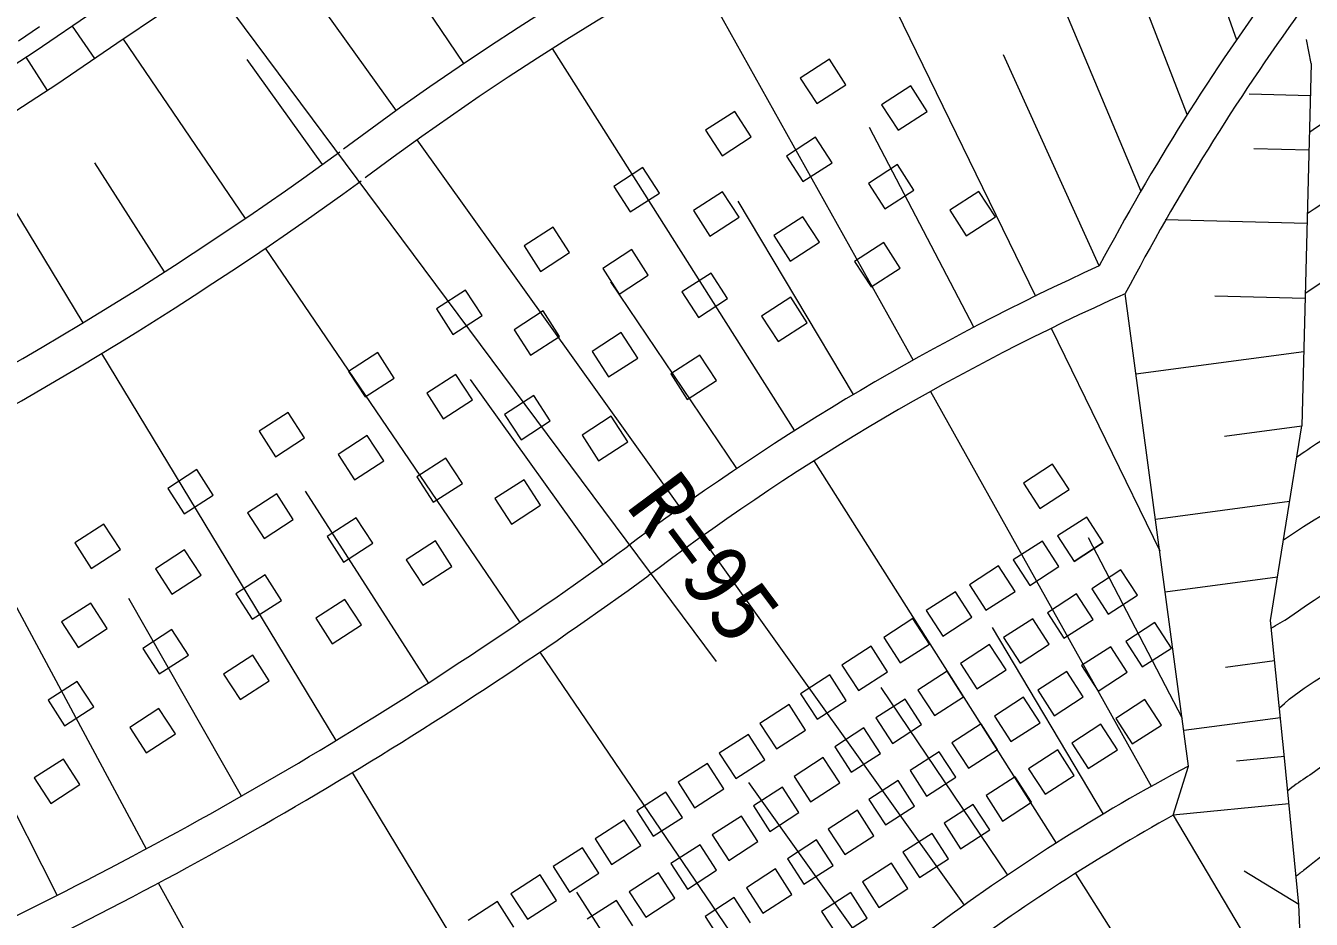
# Model space of a CAD drawing. Units: millimetres, scale not verified. Extents: x 40000 to 680000, y 20000 to 380000.
# Drawn here: x 309686 to 345498, y 262821 to 287704 of the extents above; entities that cross this region are included whole.
import ezdxf
from ezdxf.enums import TextEntityAlignment as Align

# ---------------------------------------------------------------- set-up
doc = ezdxf.new("R2010")
doc.units = ezdxf.units.MM
doc.header["$LTSCALE"] = 1000
doc.linetypes.add('CHAIN', pattern=[18.5, 12, -1.5, 3.5, -1.5])
for name, color, linetype, lineweight in [('M-BGD', 7, 'Continuous', 13), ('M-BMK', 2, 'CHAIN', 13), ('M-STR-HTXT', 7, 'Continuous', 13)]:
    doc.layers.add(name, color=color, linetype=linetype, lineweight=lineweight)
doc.styles.add('ＭＳ ゴシック', font='')
doc.styles.get('ＭＳ ゴシック').set_extended_font_data('MS Gothic')

msp = doc.modelspace()

# ---------------------------------------------------------------- linework, layer by layer
at = {"layer": 'M-BGD'}
for p, q in [((340667, 295025), (343416, 287314)), ((336429, 293379), (340753, 283099)), ((332289, 291501), (337814, 280176)), ((342044, 285232), (340011, 290472)), ((316491, 290246), (320003, 285338)), ((321893, 286651), (319916, 289584)), ((328260, 289394), (334407, 278395)), ((310072, 287673), (309487, 287278)), ((312398, 287330), (315797, 282333)), ((345498, 286651), (345368, 287316)), ((324355, 287066), (331105, 276427)), ((339593, 281014), (336927, 286895)), ((317956, 283843), (315857, 286763)), ((332073, 286771), (331261, 286246)), ((332532, 286062), (332073, 286771)), ((345498, 286651), (345232, 276559)), ((331261, 286246), (331720, 285537)), ((331720, 285537), (332532, 286062)), ((334341, 286026), (333529, 285501)), ((334800, 285316), (334341, 286026)), ((345475, 285749), (343771, 285794)), ((333529, 285501), (333988, 284791)), ((329440, 285319), (328627, 284794)), ((329898, 284609), (329440, 285319)), ((333988, 284791), (334800, 285316)), ((328627, 284794), (329086, 284084)), ((336098, 279309), (333192, 284867)), ((308166, 284557), (311275, 279427)), ((320585, 284525), (327917, 274278)), ((329086, 284084), (329898, 284609)), ((331691, 284599), (330879, 284074)), ((332150, 283890), (331691, 284599)), ((330879, 284074), (331338, 283365)), ((345435, 284235), (343897, 284275)), ((313555, 280851), (311607, 283883)), ((326880, 283753), (326067, 283228)), ((327338, 283044), (326880, 283753)), ((331338, 283365), (332150, 283890)), ((333971, 283835), (333159, 283310)), ((334430, 283126), (333971, 283835)), ((333159, 283310), (333618, 282601)), ((326067, 283228), (326526, 282519)), ((326526, 282519), (327338, 283044)), ((329101, 283080), (328289, 282555)), ((329560, 282370), (329101, 283080)), ((333618, 282601), (334430, 283126)), ((336239, 283090), (335427, 282565)), ((336698, 282380), (336239, 283090)), ((332742, 277434), (329532, 282821)), ((335427, 282565), (335886, 281855)), ((328289, 282555), (328748, 281845)), ((328748, 281845), (329560, 282370)), ((331338, 282383), (330525, 281858)), ((331796, 281674), (331338, 282383)), ((335886, 281855), (336698, 282380)), ((345381, 282192), (341432, 282296)), ((324379, 282095), (323567, 281570)), ((324838, 281385), (324379, 282095)), ((330525, 281858), (330984, 281149)), ((316360, 281506), (323447, 271088)), ((323567, 281570), (324026, 280860)), ((330984, 281149), (331796, 281674)), ((333589, 281663), (332777, 281138)), ((334048, 280954), (333589, 281663)), ((324026, 280860), (324838, 281385)), ((326571, 281468), (325759, 280943)), ((327030, 280758), (326571, 281468)), ((332777, 281138), (333236, 280429)), ((325759, 280943), (326218, 280233)), ((328778, 280817), (327965, 280292)), ((329236, 280108), (328778, 280817)), ((333236, 280429), (334048, 280954)), ((329496, 275375), (325990, 280574)), ((326218, 280233), (327030, 280758)), ((321939, 280343), (321127, 279818)), ((322398, 279634), (321939, 280343)), ((327965, 280292), (328424, 279583)), ((328424, 279583), (329236, 280108)), ((330999, 280144), (330187, 279619)), ((331458, 279434), (330999, 280144)), ((342077, 267088), (340317, 280243)), ((345326, 280110), (342807, 280177)), ((321127, 279818), (321586, 279109)), ((324101, 279763), (323289, 279238)), ((324560, 279053), (324101, 279763)), ((321586, 279109), (322398, 279634)), ((330187, 279619), (330646, 278909)), ((330646, 278909), (331458, 279434)), ((323289, 279238), (323748, 278528)), ((323748, 278528), (324560, 279053)), ((326277, 279159), (325465, 278634)), ((326736, 278449), (326277, 279159)), ((338252, 279278), (341275, 273082)), ((325465, 278634), (325924, 277924)), ((340615, 278009), (345287, 278634)), ((311794, 278572), (318325, 267797)), ((319493, 278602), (318680, 278077)), ((319951, 277893), (319493, 278602)), ((325924, 277924), (326736, 278449)), ((328469, 278532), (327657, 278007)), ((328928, 277822), (328469, 278532)), ((318680, 278077), (319139, 277368)), ((321672, 277995), (320860, 277470)), ((322130, 277285), (321672, 277995)), ((327657, 278007), (328116, 277297)), ((319139, 277368), (319951, 277893)), ((325763, 272706), (322077, 277849)), ((328116, 277297), (328928, 277822)), ((320860, 277470), (321318, 276760)), ((321318, 276760), (322130, 277285)), ((323837, 277407), (323025, 276882)), ((324296, 276698), (323837, 277407)), ((334895, 277522), (341042, 266524)), ((316997, 276937), (316185, 276412)), ((317456, 276227), (316997, 276937)), ((323025, 276882), (323484, 276173)), ((323484, 276173), (324296, 276698)), ((325999, 276827), (325187, 276302)), ((326458, 276117), (325999, 276827)), ((343085, 276272), (345232, 276559)), ((344362, 271143), (345232, 276559)), ((316185, 276412), (316643, 275703)), ((316643, 275703), (317456, 276227)), ((319200, 276293), (318387, 275768)), ((319658, 275583), (319200, 276293)), ((325187, 276302), (325646, 275592)), ((325646, 275592), (326458, 276117)), ((307080, 275882), (313037, 264779)), ((318387, 275768), (318846, 275058)), ((318846, 275058), (319658, 275583)), ((321391, 275666), (320578, 275141)), ((321849, 274957), (321391, 275666)), ((331640, 275583), (338390, 264943)), ((338292, 275494), (337480, 274969)), ((338750, 274785), (338292, 275494)), ((314454, 275345), (313642, 274820)), ((314912, 274635), (314454, 275345)), ((320578, 275141), (321037, 274432)), ((323570, 275059), (322758, 274534)), ((324028, 274349), (323570, 275059)), ((313642, 274820), (314100, 274110)), ((320907, 269409), (317481, 274741)), ((321037, 274432), (321849, 274957)), ((337480, 274969), (337938, 274260)), ((337938, 274260), (338750, 274785)), ((314100, 274110), (314912, 274635)), ((316680, 274664), (315868, 274139)), ((317139, 273954), (316680, 274664)), ((322758, 274534), (323216, 273824)), ((323216, 273824), (324028, 274349)), ((341158, 273960), (344895, 274460)), ((315868, 274139), (316327, 273429)), ((318895, 274001), (318083, 273476)), ((319354, 273292), (318895, 274001)), ((339244, 274021), (338432, 273496)), ((339703, 273311), (339244, 274021)), ((311863, 273826), (311051, 273301)), ((312322, 273116), (311863, 273826)), ((316327, 273429), (317139, 273954)), ((311051, 273301), (311510, 272591)), ((318083, 273476), (318541, 272767)), ((318541, 272767), (319354, 273292)), ((321098, 273357), (320285, 272832)), ((321556, 272647), (321098, 273357)), ((326695, 273383), (326439, 273194)), ((328499, 273465), (335831, 263218)), ((338008, 273354), (337196, 272829)), ((338466, 272645), (338008, 273354)), ((338432, 273496), (338891, 272786)), ((338891, 272786), (339703, 273311)), ((339704, 273310), (338892, 272785)), ((339281, 273452), (341898, 268426)), ((311510, 272591), (312322, 273116)), ((314114, 273108), (313301, 272583)), ((314572, 272399), (314114, 273108)), ((313301, 272583), (313760, 271874)), ((320285, 272832), (320744, 272122)), ((320744, 272122), (321556, 272647)), ((327295, 272583), (327028, 272385)), ((336788, 272661), (335976, 272136)), ((337247, 271952), (336788, 272661)), ((337196, 272829), (337654, 272120)), ((337654, 272120), (338466, 272645)), ((340194, 272552), (339382, 272027)), ((340653, 271842), (340194, 272552)), ((313760, 271874), (314572, 272399)), ((316352, 272409), (315540, 271884)), ((316811, 271699), (316352, 272409)), ((341428, 271941), (344557, 272360)), ((315540, 271884), (315998, 271174)), ((335587, 271942), (334774, 271417)), ((336045, 271232), (335587, 271942)), ((335976, 272136), (336435, 271427)), ((336435, 271427), (337247, 271952)), ((338959, 271883), (338147, 271358)), ((339418, 271173), (338959, 271883)), ((339382, 272027), (339841, 271317)), ((339841, 271317), (340653, 271842)), ((311499, 271626), (310687, 271101)), ((311958, 270916), (311499, 271626)), ((315700, 266253), (312559, 271757)), ((315998, 271174), (316811, 271699)), ((318578, 271728), (317766, 271203)), ((319037, 271018), (318578, 271728)), ((310687, 271101), (311146, 270391)), ((317766, 271203), (318225, 270493)), ((334402, 271196), (333590, 270671)), ((334861, 270486), (334402, 271196)), ((334774, 271417), (335233, 270707)), ((335233, 270707), (336045, 271232)), ((337738, 271192), (336926, 270667)), ((338197, 270482), (337738, 271192)), ((338147, 271358), (338606, 270648)), ((338606, 270648), (339418, 271173)), ((344751, 267313), (344362, 271143)), ((311146, 270391), (311958, 270916)), ((313761, 270890), (312949, 270365)), ((314220, 270180), (313761, 270890)), ((318225, 270493), (319037, 271018)), ((336610, 270945), (339705, 265752)), ((341143, 271084), (340331, 270559)), ((341602, 270374), (341143, 271084)), ((333234, 270423), (332422, 269898)), ((333693, 269713), (333234, 270423)), ((333590, 270671), (334049, 269961)), ((334049, 269961), (334861, 270486)), ((336536, 270473), (335724, 269948)), ((336995, 269764), (336536, 270473)), ((336926, 270667), (337385, 269957)), ((337385, 269957), (338197, 270482)), ((339910, 270411), (339098, 269886)), ((340369, 269701), (339910, 270411)), ((340331, 270559), (340790, 269849)), ((312949, 270365), (313408, 269655)), ((313408, 269655), (314220, 270180)), ((316012, 270172), (315199, 269647)), ((316470, 269463), (316012, 270172)), ((324009, 270262), (331097, 259844)), ((340790, 269849), (341602, 270374)), ((343104, 269842), (344475, 270025)), ((332422, 269898), (332881, 269188)), ((332881, 269188), (333693, 269713)), ((335351, 269728), (334539, 269203)), ((335810, 269018), (335351, 269728)), ((335724, 269948), (336183, 269239)), ((336183, 269239), (336995, 269764)), ((338689, 269722), (337877, 269197)), ((339147, 269012), (338689, 269722)), ((339098, 269886), (339557, 269176)), ((339557, 269176), (340369, 269701)), ((311124, 269445), (310312, 268920)), ((311582, 268735), (311124, 269445)), ((315199, 269647), (315658, 268938)), ((315658, 268938), (316470, 269463)), ((332084, 269624), (331272, 269099)), ((332543, 268914), (332084, 269624)), ((331272, 269099), (331731, 268389)), ((334184, 268955), (333371, 268430)), ((333504, 269273), (337033, 264054)), ((334642, 268245), (334184, 268955)), ((334539, 269203), (334998, 268493)), ((334998, 268493), (335810, 269018)), ((337485, 269005), (336673, 268480)), ((337944, 268295), (337485, 269005)), ((337877, 269197), (338335, 268487)), ((338335, 268487), (339147, 269012)), ((310562, 263489), (307946, 268659)), ((310312, 268920), (310770, 268210)), ((310770, 268210), (311582, 268735)), ((313397, 268690), (312585, 268165)), ((313856, 267981), (313397, 268690)), ((330951, 268798), (330139, 268273)), ((331410, 268088), (330951, 268798)), ((331731, 268389), (332543, 268914)), ((340862, 268939), (340050, 268414)), ((341321, 268229), (340862, 268939)), ((330139, 268273), (330598, 267563)), ((333371, 268430), (333830, 267720)), ((333830, 267720), (334642, 268245)), ((336300, 268260), (335488, 267735)), ((336759, 267550), (336300, 268260)), ((336673, 268480), (337132, 267770)), ((337132, 267770), (337944, 268295)), ((339639, 268252), (338827, 267727)), ((340098, 267543), (339639, 268252)), ((340050, 268414), (340509, 267704)), ((341944, 268083), (344636, 268443)), ((312585, 268165), (313044, 267456)), ((313044, 267456), (313856, 267981)), ((329818, 267971), (329006, 267446)), ((330277, 267262), (329818, 267971)), ((330598, 267563), (331410, 268088)), ((333037, 268150), (332225, 267625)), ((333496, 267441), (333037, 268150)), ((340509, 267704), (341321, 268229)), ((332225, 267625), (332684, 266916)), ((335488, 267735), (335947, 267025)), ((335947, 267025), (336759, 267550)), ((338434, 267537), (337622, 267012)), ((338893, 266827), (338434, 267537)), ((338827, 267727), (339285, 267018)), ((339285, 267018), (340098, 267543)), ((310736, 267282), (309924, 266757)), ((311195, 266572), (310736, 267282)), ((328674, 267162), (327862, 266637)), ((329133, 266452), (328674, 267162)), ((329006, 267446), (329465, 266737)), ((329465, 266737), (330277, 267262)), ((331902, 267326), (331090, 266801)), ((332361, 266617), (331902, 267326)), ((332684, 266916), (333496, 267441)), ((335133, 267486), (334321, 266961)), ((335592, 266777), (335133, 267486)), ((344748, 267352), (343412, 267220)), ((318781, 266904), (325306, 256125)), ((334321, 266961), (334779, 266252)), ((337622, 267012), (338081, 266302)), ((338081, 266302), (338893, 266827)), ((341653, 265720), (342077, 267088)), ((309924, 266757), (310382, 266047)), ((310382, 266047), (311195, 266572)), ((327862, 266637), (328321, 265927)), ((328321, 265927), (329133, 266452)), ((329820, 266633), (333480, 261504)), ((330768, 266502), (329956, 265977)), ((331227, 265792), (330768, 266502)), ((331090, 266801), (331549, 266092)), ((331549, 266092), (332361, 266617)), ((333986, 266682), (333174, 266157)), ((334445, 265973), (333986, 266682)), ((334779, 266252), (335592, 266777)), ((337249, 266792), (336437, 266267)), ((337708, 266082), (337249, 266792)), ((327522, 266365), (326710, 265840)), ((327981, 265656), (327522, 266365)), ((333174, 266157), (333633, 265448)), ((336437, 266267), (336896, 265557)), ((326710, 265840), (327169, 265131)), ((329956, 265977), (330415, 265267)), ((330415, 265267), (331227, 265792)), ((332853, 265856), (332041, 265331)), ((333312, 265146), (332853, 265856)), ((333633, 265448), (334445, 265973)), ((336083, 266018), (335271, 265493)), ((336541, 265309), (336083, 266018)), ((336896, 265557), (337708, 266082)), ((344877, 266039), (341653, 265720)), ((326361, 265582), (325549, 265057)), ((326820, 264873), (326361, 265582)), ((327169, 265131), (327981, 265656)), ((329624, 265693), (328812, 265168)), ((330083, 264983), (329624, 265693)), ((335271, 265493), (335729, 264784)), ((341653, 265720), (345311, 259563)), ((325549, 265057), (326008, 264348)), ((328812, 265168), (329271, 264458)), ((331718, 265032), (330906, 264507)), ((332177, 264323), (331718, 265032)), ((332041, 265331), (332500, 264621)), ((332500, 264621), (333312, 265146)), ((334935, 265214), (334123, 264689)), ((335394, 264505), (334935, 265214)), ((335729, 264784), (336541, 265309)), ((325192, 264813), (324380, 264288)), ((325651, 264104), (325192, 264813)), ((326008, 264348), (326820, 264873)), ((328471, 264897), (327659, 264372)), ((328930, 264187), (328471, 264897)), ((329271, 264458), (330083, 264983)), ((334123, 264689), (334582, 263980)), ((327659, 264372), (328118, 263662)), ((330906, 264507), (331365, 263798)), ((331365, 263798), (332177, 264323)), ((333804, 264385), (332992, 263860)), ((334262, 263675), (333804, 264385)), ((334582, 263980), (335394, 264505)), ((324013, 264056), (323201, 263531)), ((324472, 263347), (324013, 264056)), ((324380, 264288), (324838, 263579)), ((324838, 263579), (325651, 264104)), ((327310, 264114), (326498, 263589)), ((327769, 263405), (327310, 264114)), ((328118, 263662), (328930, 264187)), ((330574, 264224), (329761, 263699)), ((331032, 263514), (330574, 264224)), ((338926, 264099), (343107, 257509)), ((345155, 263230), (343632, 264161)), ((319454, 252788), (313386, 263831)), ((326498, 263589), (326957, 262880)), ((329761, 263699), (330220, 262989)), ((332992, 263860), (333450, 263150)), ((333450, 263150), (334262, 263675)), ((322827, 263314), (322015, 262789)), ((323285, 262604), (322827, 263314)), ((323201, 263531), (323660, 262822)), ((323660, 262822), (324472, 263347)), ((325026, 263578), (328536, 258146)), ((326141, 263345), (325329, 262820)), ((326600, 262636), (326141, 263345)), ((326957, 262880), (327769, 263405)), ((329421, 263428), (328609, 262903)), ((329879, 262719), (329421, 263428)), ((330220, 262989), (331032, 263514)), ((332668, 263563), (331856, 263038)), ((333127, 262853), (332668, 263563)), ((328609, 262903), (329067, 262194)), ((331856, 263038), (332315, 262328)), ((332315, 262328), (333127, 262853))]:
    msp.add_line(p, q, dxfattribs=at)
for points in [[(299143, 280947), (300927, 281822), (303057, 282925), (304801, 283853), (306534, 284850), (308263, 285904), (309947, 286992), (311609, 288125), (312866, 288971), (314897, 290464), (316541, 291629), (318226, 292767), (319915, 293836), (322959, 295711), (326496, 297656), (330098, 299458), (332900, 300732), (335604, 301812), (339512, 303272), (342908, 304333), (345316, 305022), (347283, 305488)], [(299627, 279959), (301422, 280840), (303568, 281951), (305334, 282891), (307095, 283904), (308848, 284972), (310555, 286076), (312226, 287214), (313499, 288071), (315540, 289572), (317167, 290724), (318828, 291846), (320497, 292903), (323513, 294760), (327008, 296682), (330572, 298465), (333332, 299720), (336001, 300786), (339869, 302231), (343223, 303279), (345594, 303957)], [(345448, 284741), (345590, 284838), (346053, 285148), (346520, 285452), (346992, 285747), (347471, 286032), (348177, 286436), (348372, 286545)], [(345330, 280259), (345461, 280343), (345945, 280661), (346429, 280980), (346914, 281297), (347401, 281610), (347891, 281917), (348387, 282216), (348888, 282505), (349396, 282781), (350133, 283160), (350876, 283527), (351625, 283884), (352380, 284229), (353139, 284562), (353903, 284886), (354672, 285198), (355444, 285501), (356220, 285793), (356483, 285888)], [(345388, 282478), (345578, 282604), (346046, 282912), (346515, 283219), (346987, 283522), (347461, 283820), (347939, 284111), (348422, 284395), (348704, 284555), (348988, 284711), (349274, 284864), (349561, 285014), (349850, 285162), (350139, 285307), (350430, 285451), (350721, 285594), (351012, 285737), (351303, 285879)], [(342488, 256932), (345311, 259563), (345155, 263230), (344751, 267313)]]:
    msp.add_lwpolyline(points, dxfattribs=at)
for centre, radius, start, end in [((368064, 218173), 82589, 83.40691, 126.84393), ((368064, 218173), 81589, 83.40691, 126.84393), ((397761, 250033), 65904, 143.78199, 151.95962), ((397761, 250033), 64904, 144.06415, 152.26024), ((258193, 367007), 102411, 283.84404, 306.0349), ((258193, 367007), 103411, 283.84735, 306.0349), ((368064, 218173), 68989, 114.37317, 126.84393), ((368064, 218173), 67989, 114.08609, 126.84393), ((258193, 367007), 116011, 294.85543, 306.0349), ((258193, 367007), 117011, 295.20545, 306.0349), ((368064, 218173), 55389, 117.9798, 126.8439), ((368064, 218173), 54389, 119.0506, 126.8439)]:
    msp.add_arc(centre, radius, start, end, dxfattribs=at)
for points, knots in [([(475210, 281098), (474850, 282697), (474754, 283122), (474423, 284409), (474072, 285775), (473910, 286553), (473455, 287888), (472857, 289637), (472297, 290530), (471614, 292247), (470732, 294466), (470305, 295735), (469472, 297973), (468798, 299784), (468361, 300778), (467756, 302613), (467086, 304648), (466815, 305823), (466301, 307903), (465928, 309414), (465870, 310296), (465477, 311802), (464949, 313824), (464554, 314929), (463921, 316920), (463269, 318973), (463024, 320170), (462194, 322159), (461745, 323236), (461520, 323866), (460887, 324847), (459853, 326447), (459238, 327345), (457905, 328706), (456635, 330002), (455804, 330629), (454275, 331606), (453411, 332158), (452889, 332435), (451916, 332756), (451019, 333051), (450482, 333168), (449539, 333193), (447884, 333237), (446935, 333228), (445309, 332919), (444762, 332815), (444442, 332779), (443927, 332566), (442880, 332132), (442338, 331787), (441335, 331259), (440569, 330856), (440168, 330574), (439385, 330207), (438410, 329751), (437812, 329620), (436812, 329222), (435920, 328867), (435426, 328653), (434535, 328291), (433135, 327722), (432352, 327400), (430947, 326843), (429325, 326200), (428421, 325827), (426784, 325224), (425717, 324831), (425119, 324612), (424032, 324280), (422690, 323869), (421914, 323717), (420540, 323429), (419702, 323254), (419229, 323156), (418376, 323066), (417423, 322966), (416880, 323079), (415923, 323021), (415045, 322967), (414548, 322958), (413680, 322817), (412220, 322581), (411439, 322253), (409977, 322023), (409068, 321881), (408549, 321833), (407629, 321833), (406697, 321833), (406178, 321928), (405250, 322015), (403486, 322181), (402498, 322288), (400740, 322515), (398896, 322754), (397864, 322889), (396029, 323186), (394165, 323487), (393122, 323666), (391274, 324049), (389552, 324406), (388610, 324703), (386890, 325064), (385379, 325381), (384530, 325549), (383006, 325798), (381259, 326083), (380287, 326313), (378524, 326460), (377811, 326520), (377408, 326558), (376694, 326526), (375678, 326482), (375119, 326319), (374105, 326241), (372613, 326126), (371775, 326042), (370278, 326062), (369003, 326080), (368284, 326153), (367029, 326380), (365555, 326646), (364763, 326952), (363327, 327379), (361753, 327847), (360858, 328080), (359324, 328666), (357763, 329262), (356955, 329754), (355429, 330435), (354328, 330926), (353749, 331304), (352602, 331675), (351297, 332099), (350541, 332273), (349188, 332509), (348036, 332710), (347387, 332831), (346219, 332891), (344061, 333002), (342838, 333033), (340687, 332830), (338833, 332654), (337794, 332480), (335986, 332034), (334693, 331714), (333977, 331482), (332741, 330984), (331168, 330349), (330293, 329945), (328854, 329047), (326303, 327455), (324906, 326425), (322837, 324242), (320638, 321922), (319978, 320698), (318184, 317509)], [0, 0, 0, 0, 1, 1, 1, 2, 2, 2, 3, 3, 3, 4, 4, 4, 5, 5, 5, 6, 6, 6, 7, 7, 7, 8, 8, 8, 9, 9, 9, 10, 10, 10, 11, 11, 11, 12, 12, 12, 13, 13, 13, 14, 14, 14, 15, 15, 15, 16, 16, 16, 17, 17, 17, 18, 18, 18, 19, 19, 19, 20, 20, 20, 21, 21, 21, 22, 22, 22, 23, 23, 23, 24, 24, 24, 25, 25, 25, 26, 26, 26, 27, 27, 27, 28, 28, 28, 29, 29, 29, 30, 30, 30, 31, 31, 31, 32, 32, 32, 33, 33, 33, 34, 34, 34, 35, 35, 35, 36, 36, 36, 37, 37, 37, 38, 38, 38, 39, 39, 39, 40, 40, 40, 41, 41, 41, 42, 42, 42, 43, 43, 43, 44, 44, 44, 45, 45, 45, 46, 46, 46, 47, 47, 47, 48, 48, 48, 49, 49, 49, 50, 50, 50, 51, 51, 51, 52, 52, 52, 52]), ([(344384, 270927), (344543, 271024), (344710, 271112), (344905, 271246), (346240, 272169), (346707, 272432), (348405, 273485)], [0, 0, 0, 0, 1, 1, 1, 2, 2, 2, 2]), ([(344609, 268711), (345350, 269384), (346050, 269691), (346992, 270343), (347901, 270972), (348207, 271174), (349351, 271906)], [0, 0, 0, 0, 1, 1, 1, 2, 2, 2, 2]), ([(350065, 270133), (349310, 269594), (349121, 269459), (348516, 269027), (347484, 268291), (346887, 267904), (345877, 267138), (345475, 266834), (345157, 266657), (344842, 266399)], [0, 0, 0, 0, 1, 1, 1, 2, 2, 2, 3, 3, 3, 3]), ([(350532, 268171), (349654, 267511), (349366, 267290), (348567, 266714), (348191, 266442), (347971, 266303), (347601, 266023), (347464, 265919), (347391, 265856), (347257, 265749), (346498, 265146), (346075, 264805), (345314, 264204), (345224, 264133), (345149, 264074), (345077, 264019)], [0, 0, 0, 0, 1, 1, 1, 2, 2, 2, 3, 3, 3, 4, 4, 4, 5, 5, 5, 5]), ([(351160, 266310), (350106, 265537), (349764, 265285), (348830, 264588), (347578, 263655), (346885, 263122), (345640, 262180), (345489, 262065), (345348, 261958), (345214, 261856)], [0, 0, 0, 0, 1, 1, 1, 2, 2, 2, 3, 3, 3, 3]), ([(345269, 259633), (345913, 260129), (346081, 260254), (346604, 260649), (347857, 261592), (348560, 262119), (349846, 263016), (350508, 263477), (350722, 263627), (351550, 264181)], [0, 0, 0, 0, 1, 1, 1, 2, 2, 2, 3, 3, 3, 3])]:
    msp.add_open_spline(points, degree=3, knots=knots, dxfattribs=at)
for points in [[(346513, 276642), (345937, 276255), (345484, 275953), (345091, 275685)], [(347459, 275064), (346199, 274299), (345465, 273896), (344720, 273374)]]:
    msp.add_open_spline(points, degree=3, dxfattribs=at)
at = {"layer": 'M-BMK'}
msp.add_arc((257237, 366242), 90000, 239.09629, 306.67996, dxfattribs=at)
at = {"layer": 'M-STR-HTXT'}
for p, q in [((310998, 294064), (328918, 270004)), ((310980, 287696), (311599, 286787)), ((309688, 286825), (310285, 285901))]:
    msp.add_line(p, q, dxfattribs=at)

# ---------------------------------------------------------------- texts
at = {"layer": 'M-STR-HTXT', "style": 'ＭＳ ゴシック'}
msp.add_text('R=95', height=1833, rotation=306.68, dxfattribs=at).set_placement((325931, 274014), align=Align.BOTTOM_LEFT)

doc.saveas('drawing.dxf')
